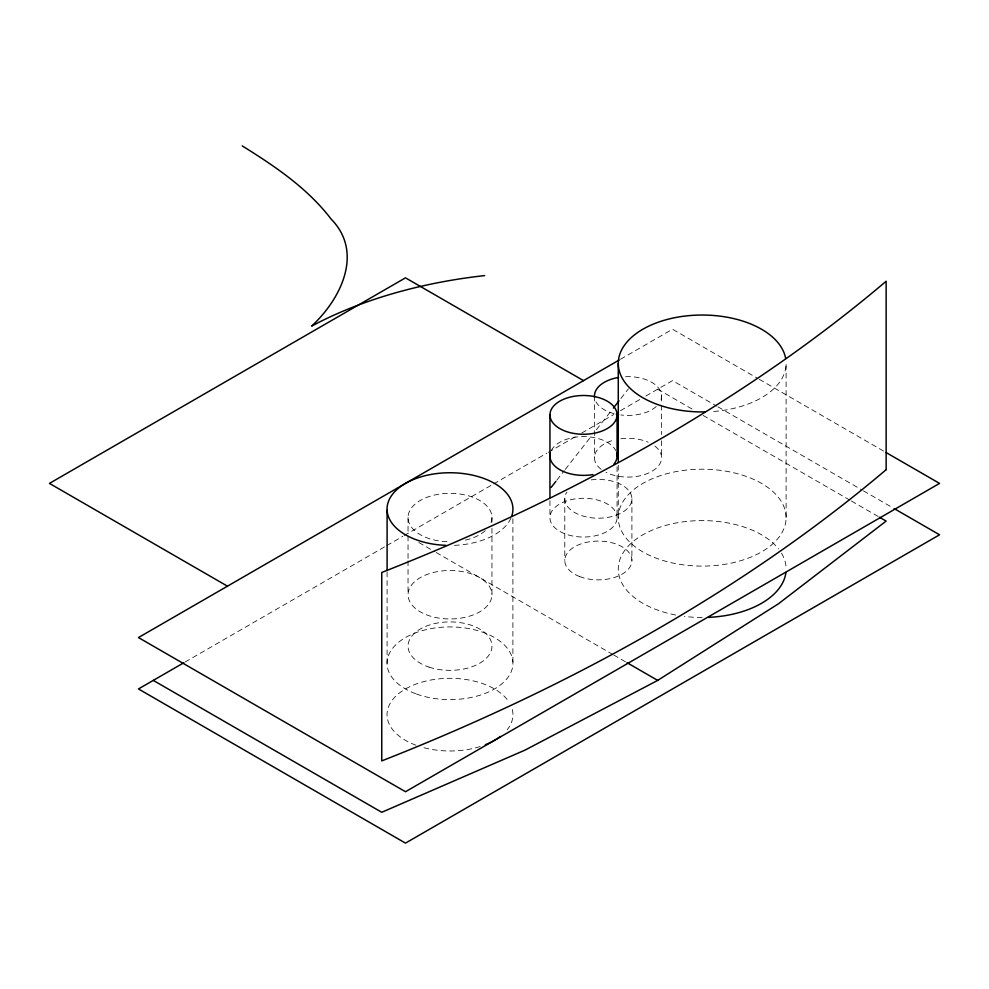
<?xml version="1.0" encoding="UTF-8"?>
<svg xmlns="http://www.w3.org/2000/svg" width="989" height="989" viewBox="0 0 989 989"><rect width="100%" height="100%" fill="white"/><g stroke="black" fill="none" stroke-linecap="round" stroke-linejoin="round"><path stroke-width="0.74" stroke-dasharray="4.95 3.71" d="M556.795 480.234L564.336 470.616M565.275 469.404L591.669 435.741M596.379 429.733L612.414 409.298M620.894 398.48L628.435 388.862M620.449 359.291L672.52 329.226L757.97 378.564M185.19 661.975L385.463 546.348M386.798 545.582L402.82 536.322M404.155 535.556L492.275 484.684M493.61 483.905L547.016 453.073M548.351 452.307L576.389 436.124M581.73 433.034L613.773 414.539M620.449 410.682L640.476 399.123M645.817 396.033L672.52 380.617L716.58 406.059M759.305 379.331L883.474 451.021M717.915 406.825L862.111 490.074M863.446 490.853L892.82 507.802M657.685 389.184L692.424 409.236M703.105 415.405L850.07 500.261M851.405 501.027L878.133 516.456M418.829 542.491L434.851 551.738M436.186 552.505L612.315 654.199M613.65 654.965L625.666 661.901M786.107 517.655A83.917 48.449 0 0 0 660.232 475.697A83.917 48.449 0 0 0 660.232 559.613A83.917 48.449 0 0 0 786.107 517.655L786.107 363.482A83.917 48.449 0 0 1 710.856 411.671M661.579 396.033L661.579 403.747M661.579 405.28L661.579 434.579M661.579 440.748L661.579 457.697M631.909 498.815L631.909 560.479M618.273 465.238L618.273 517.655M617.074 466.783L617.074 517.655A33.564 19.384 0 0 1 566.722 534.443A33.564 19.384 0 0 1 566.722 500.867A33.564 19.384 0 0 1 617.074 517.655M594.451 396.033L594.451 457.697M564.781 498.815L564.781 560.479M549.946 500.694L549.946 517.655M512.895 518.693L512.895 662.074M491.953 517.568L491.953 522.192M491.953 528.373L491.953 594.735A41.958 24.231 0 0 1 429.016 615.714A41.958 24.231 0 0 1 429.016 573.756A41.958 24.231 0 0 1 491.953 594.735M408.037 517.568L408.037 534.542M408.037 536.087L408.037 559.242M408.037 560.788L408.037 594.735M387.095 571.939L387.095 664.447M591.212 479.875A33.564 19.384 0 0 1 631.909 498.345A33.564 19.384 0 0 1 592.782 517.927A33.564 19.384 0 0 1 566.895 492.04M551.306 450.527A33.564 19.384 0 0 1 583.51 436.606A33.564 19.384 0 0 1 615.714 450.527M510.93 518.187A62.937 36.333 0 0 1 452.047 545.409M654.891 446.088A33.564 19.384 0 0 1 650.886 471.889A33.564 19.384 0 0 1 606.034 472.346M601.139 469.318A33.564 19.384 0 0 1 614.07 440.068M620.882 438.77A33.564 19.384 0 0 1 648.129 442.182M625.617 376.698A33.564 19.384 0 0 1 659.465 402.807M656.251 406.516A33.564 19.384 0 0 1 620.882 414.972M614.07 413.662A33.564 19.384 0 0 1 594.785 398.79M447.003 541.725A41.958 24.231 0 0 1 408.457 514.119A41.958 24.231 0 0 1 458.908 493.894A41.958 24.231 0 0 1 490.26 524.393M485.29 530.66A41.958 24.231 0 0 1 461.814 540.81M702.19 617.495A83.917 48.449 0 0 1 684.351 616.394M675.685 615.022A83.917 48.449 0 0 1 639.759 536.668A83.917 48.449 0 0 1 778.528 548.92M781.495 553.197A83.917 48.449 0 0 1 786.107 569.046M512.29 709.484A62.937 36.333 0 0 1 507.246 729.746M480.159 746.547A62.937 36.333 0 0 1 421.153 746.942M415.973 745.224A62.937 36.333 0 0 1 410.497 686.354A62.937 36.333 0 0 1 508.964 701.955M579.529 576.525A33.564 19.384 0 0 0 631.823 561.863A33.564 19.384 0 0 0 583.683 543.048A33.564 19.384 0 0 0 579.529 576.525M416.431 694.006A62.937 36.333 0 0 0 512.883 664.67A62.937 36.333 0 0 0 420.659 631.106A62.937 36.333 0 0 0 416.431 694.006M429.016 667.105A41.958 24.231 0 0 0 491.953 646.126A41.958 24.231 0 0 0 429.016 625.147A41.958 24.231 0 0 0 429.016 667.105"/><path stroke-width="1.48" d="M551.133 487.441L555.855 481.433M613.353 408.098L619.003 400.879M153.295 680.395L381.754 812.29L525.085 750.082L657.685 680.395L778.392 603.834L886.144 521.079L879.468 517.222M619.114 360.058L138.46 637.559L405.49 791.732L939.55 483.398L886.144 452.566M183.855 662.741L138.46 688.95L405.49 843.123L939.55 534.789L894.155 508.581M583.51 380.617L405.49 277.835L49.45 483.398L227.47 586.18M626.989 662.667L657.685 680.395M242.206 145.877C274.794 166.164 307.554 188.17 331.105 219.064C364.063 252.529 340.772 299.197 311.646 326.098A352.603 203.573 0 0 1 484.598 275.597M618.273 363.482L618.273 462.16M617.074 414.873A33.564 19.384 0 0 1 566.722 431.661A33.564 19.384 0 0 1 566.722 398.097A33.564 19.384 0 0 1 617.074 414.873L617.074 455.991M549.946 414.873L549.946 497.615M387.095 510.275L387.095 570.393M705.083 411.906A83.917 48.449 0 0 1 618.409 366.264A83.917 48.449 0 0 1 695.44 315.194A83.917 48.449 0 0 1 785.662 358.475M616.74 453.234A33.564 19.384 0 0 1 614.045 464.039M592.967 474.584A33.564 19.384 0 0 1 550.28 453.234M446.051 545.359A62.937 36.333 0 0 1 387.379 505.379A62.937 36.333 0 0 1 458.896 473.113A62.937 36.333 0 0 1 511.894 515.652M618.558 414.626A33.564 19.384 0 0 1 616.283 414.193M594.537 397.417A33.564 19.384 0 0 1 618.558 377.439M785.896 572.507A83.917 48.449 0 0 1 708.173 617.371M500.385 736.422A62.937 36.333 0 0 1 485.278 744.742M886.144 469.688L886.144 281.259A1911.527 1103.613 0 0 1 381.754 572.47L381.754 760.9A1911.527 1103.613 0 0 0 886.144 469.688"/></g></svg>
